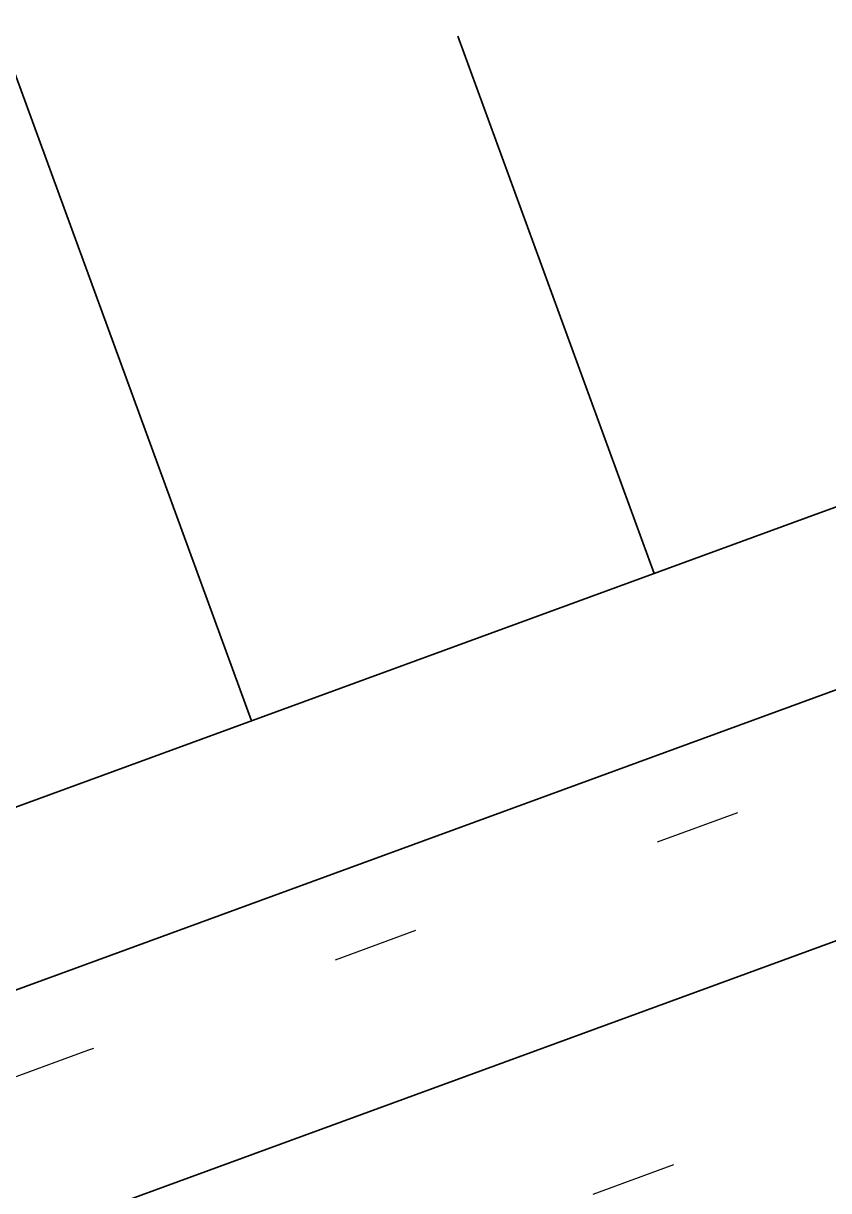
# Model space of a CAD drawing. Header units: metres. Extents: x 134219 to 139080, y 438661 to 444352.
# Drawn here: x 136061.03 to 136070.43, y 442056.49 to 442070.1 of the extents above; entities that cross this region are included whole.
import ezdxf

# ---------------------------------------------------------------- set-up
doc = ezdxf.new("R2010")
doc.units = ezdxf.units.M
doc.linetypes.add('13strp', pattern=[4, 1, -3])
doc.layers.add('Utd-ondergr-nw', color=8, linetype='13strp', lineweight=35)
doc.layers.add('Utd-weg-nw', color=8, linetype='Continuous')

msp = doc.modelspace()

# ---------------------------------------------------------------- linework, layer by layer
at = {"layer": 'Utd-ondergr-nw', "linetype": 'Continuous', "flags": 128}
for points in [[(136059.264, 442074.087), (136063.698, 442061.967)], [(136066.101, 442069.951), (136068.394, 442063.685)], [(136013.792, 442046.935), (136022.469, 442048.615), (136023.292, 442048.802), (136032.702, 442051.277), (136042.062, 442054.224), (136051.404, 442057.484), (136058.765, 442060.162), (136060.776, 442060.898), (136070.167, 442064.334), (136073.589, 442065.585)], [(136014.112, 442044.961), (136022.909, 442046.664), (136023.743, 442046.854), (136033.262, 442049.357), (136042.697, 442052.327), (136052.081, 442055.602), (136059.452, 442058.284), (136061.463, 442059.02), (136070.854, 442062.455), (136074.652, 442063.845)], [(136014.552, 442042.246), (136023.513, 442043.981), (136024.363, 442044.175), (136034.033, 442046.717), (136043.57, 442049.72), (136053.012, 442053.015), (136060.397, 442055.701), (136062.408, 442056.437), (136071.799, 442059.873), (136076.025, 442061.419), (136076.113, 442061.451)]]:
    msp.add_lwpolyline(points, dxfattribs=at)
at = {"layer": 'Utd-weg-nw', "linetype": '13strp', "flags": 128}
for points in [[(135840.776, 442081.696), (135850.514, 442079.111), (135860.131, 442076.208), (135869.262, 442073.288), (135869.669, 442073.157), (135879.185, 442070.086), (135888.702, 442067.014), (135898.219, 442063.943), (135902.667, 442062.508), (135907.736, 442060.872), (135917.252, 442057.801), (135926.482, 442054.822), (135926.769, 442054.73), (135936.28, 442051.693), (135945.813, 442048.835), (135955.409, 442046.32), (135963.565, 442044.589), (135965.093, 442044.314), (135974.876, 442042.943), (135984.728, 442042.227), (135994.606, 442042.168), (136004.466, 442042.768), (136013.629, 442043.922), (136014.264, 442044.023), (136023.118, 442045.737), (136023.957, 442045.928), (136033.528, 442048.445), (136042.999, 442051.427), (136052.402, 442054.708), (136059.779, 442057.392), (136061.789, 442058.128), (136071.181, 442061.563), (136075.157, 442063.018)], [(135839.931, 442078.197), (135849.522, 442075.65), (135859.052, 442072.774), (135868.156, 442069.862), (135868.563, 442069.731), (135878.08, 442066.66), (135887.597, 442063.588), (135897.113, 442060.517), (135901.562, 442059.082), (135906.63, 442057.446), (135916.147, 442054.375), (135925.376, 442051.396), (135925.663, 442051.304), (135935.205, 442048.257), (135944.829, 442045.372), (135954.578, 442042.817), (135962.909, 442041.049), (135964.475, 442040.768), (135974.495, 442039.363), (135984.587, 442038.629), (135994.705, 442038.57), (136004.804, 442039.184), (136014.19, 442040.366), (136014.84, 442040.47), (136023.909, 442042.225), (136024.768, 442042.421), (136034.537, 442044.989), (136044.142, 442048.013), (136053.621, 442051.321), (136061.015, 442054.011), (136063.026, 442054.747), (136072.418, 442058.182), (136076.644, 442059.728), (136077.07, 442059.884)]]:
    msp.add_lwpolyline(points, dxfattribs=at)

doc.saveas('drawing.dxf')
